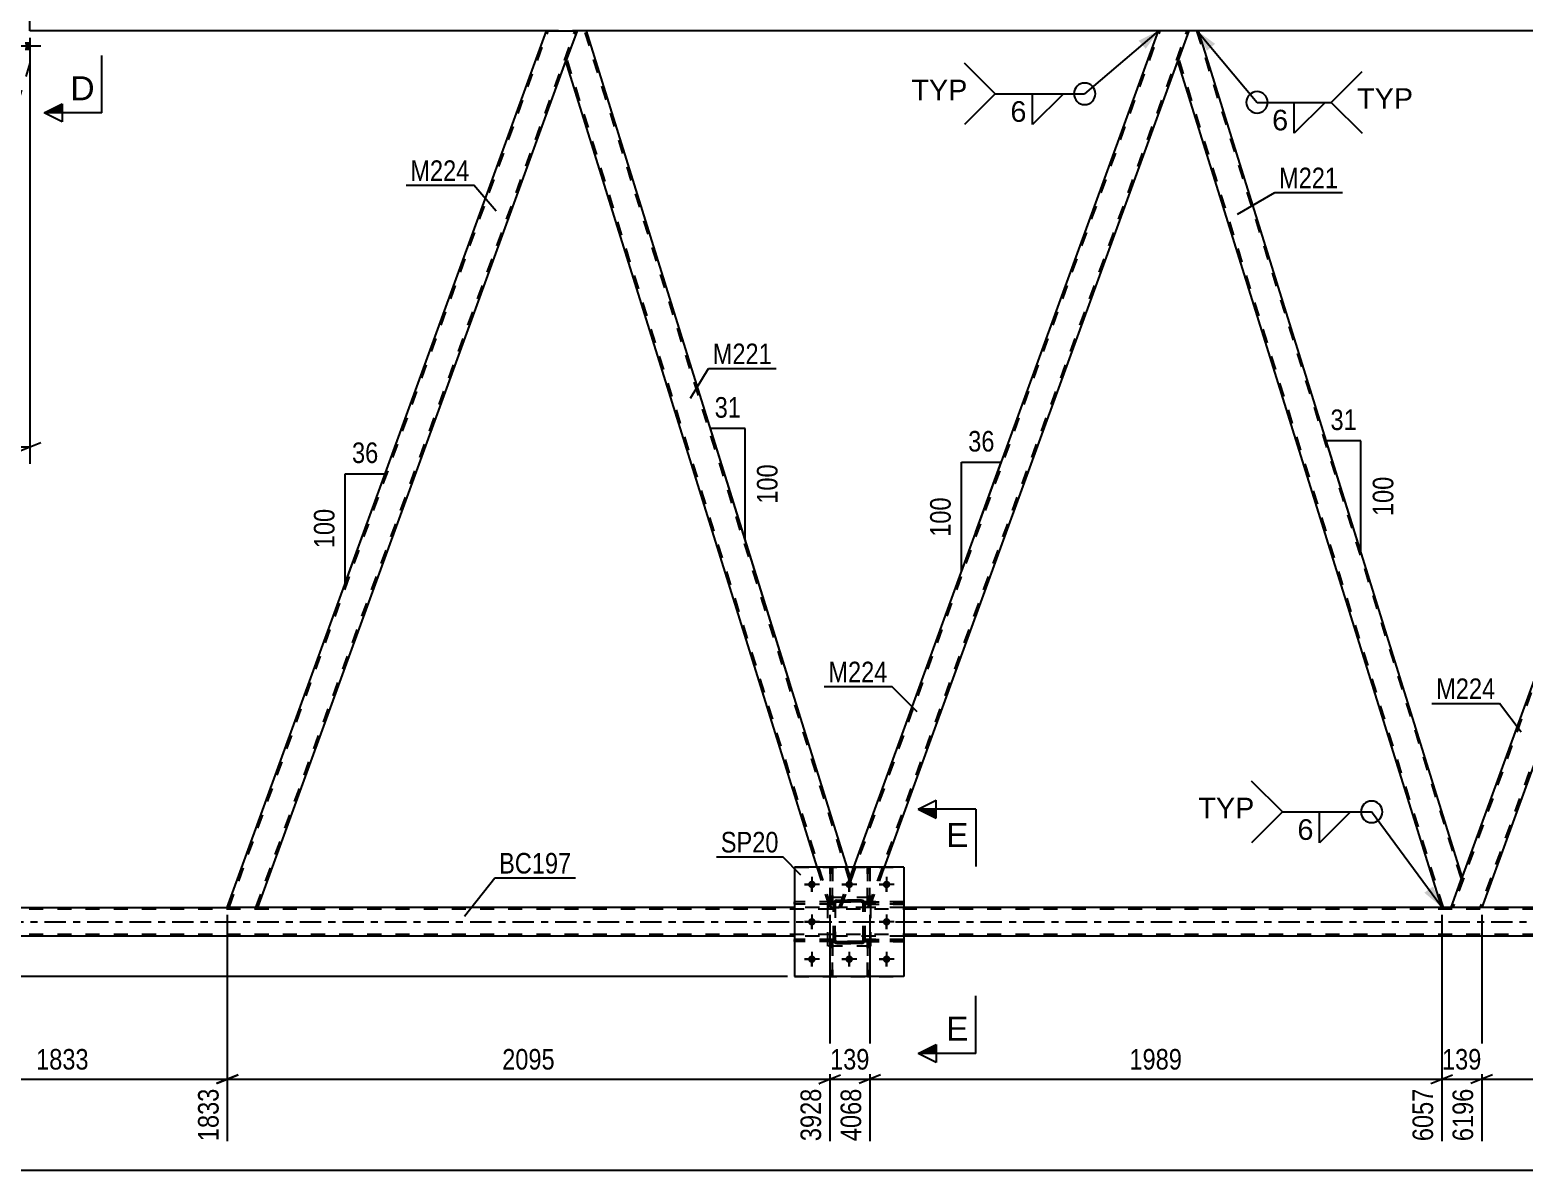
# Model space of a CAD drawing. Header units: millimetres. Extents: x 0 to 841, y 0 to 594.
# Drawn here: x 117 to 324.9, y 302.4 to 461.1 of the extents above; entities that cross this region are included whole.
import ezdxf

# ---------------------------------------------------------------- set-up
doc = ezdxf.new("R2010")
doc.units = ezdxf.units.MM
doc.linetypes.add('DXK_LINE_DOT2', pattern=[3.9198, 1.9599, -1.9599])
doc.linetypes.add('DXK_LINE_DOT3', pattern=[5.9187, 2.979, -0.9799, 0.9799, -0.9799])
doc.styles.add('Arial', font='ARIAL.TTF', dxfattribs={"height": 0.2})
doc.styles.add('Arial Narrow', font='ARIALN.TTF', dxfattribs={"height": 0.2})

# ---------------------------------------------------------------- blocks, each defined once
blk = doc.blocks.new('Part-318893340-3751 - 3734')
at = {"color": 7, "linetype": 'DXK_LINE_DOT2'}
for p, q in [((233.19, 334.23), (233.19, 334.55)), ((233.19, 334.55), (238.59, 334.55)), ((238.59, 334.23), (233.19, 334.23)), ((233.79, 334.23), (233.79, 334.55)), ((238.59, 334.55), (238.59, 334.23))]:
    blk.add_line(p, q, dxfattribs=at)
blk = doc.blocks.new('Bolt-318893340-3743 - 3734')
at = {"linetype": 'Continuous'}
for points in [[(117.01, 466.64), (117.01, 467.52), (116.37, 467.52), (116.37, 466.64)], [(117.01, 466.64), (117.01, 467.52), (116.37, 467.52), (116.37, 466.64)], [(117.01, 466.64), (117.01, 467.52), (116.37, 467.52), (116.37, 466.64)], [(117.01, 462.54), (117.01, 463.42), (116.37, 463.42), (116.37, 462.54)], [(117.01, 462.54), (117.01, 463.42), (116.37, 463.42), (116.37, 462.54)], [(117.01, 458.44), (117.01, 459.32), (116.37, 459.32), (116.37, 458.44)], [(117.01, 458.44), (117.01, 459.32), (116.37, 459.32), (116.37, 458.44)], [(117.01, 458.44), (117.01, 459.32), (116.37, 459.32), (116.37, 458.44)]]:
    blk.add_hatch(color=1, dxfattribs=at).paths.add_polyline_path(points)
at = {"color": 1, "linetype": 'Continuous'}
for p, q in [((115.21, 467.08), (118.53, 467.08)), ((115.21, 467.08), (118.53, 467.08)), ((115.21, 467.08), (118.53, 467.08)), ((116.37, 467.52), (117.01, 467.52)), ((116.37, 467.52), (117.01, 467.52)), ((116.37, 467.52), (117.01, 467.52)), ((116.37, 466.64), (117.01, 466.64)), ((116.37, 466.64), (117.01, 466.64)), ((116.37, 466.64), (117.01, 466.64)), ((115.21, 462.98), (118.53, 462.98)), ((115.21, 462.98), (118.53, 462.98)), ((116.37, 463.42), (117.01, 463.42)), ((116.37, 463.42), (117.01, 463.42)), ((116.37, 462.54), (117.01, 462.54)), ((116.37, 462.54), (117.01, 462.54)), ((115.21, 458.88), (118.53, 458.88)), ((115.21, 458.88), (118.53, 458.88)), ((115.21, 458.88), (118.53, 458.88)), ((116.37, 459.32), (117.01, 459.32)), ((116.37, 459.32), (117.01, 459.32)), ((116.37, 459.32), (117.01, 459.32)), ((116.37, 458.44), (117.01, 458.44)), ((116.37, 458.44), (117.01, 458.44)), ((116.37, 458.44), (117.01, 458.44))]:
    blk.add_line(p, q, dxfattribs=at)
blk = doc.blocks.new('Part-318893340-3856 - 3734')
at = {"color": 7, "linetype": 'DXK_LINE_DOT2'}
for p, q in [((117.01, 460.98), (117.01, 464.98)), ((194.44, 460.98), (188.86, 460.98)), ((279.57, 460.98), (274, 460.98))]:
    blk.add_line(p, q, dxfattribs=at)
at = {"color": 2, "linetype": 'Continuous'}
for p, q in [((188.86, 460.98), (117.01, 460.98)), ((274, 460.98), (194.44, 460.98)), ((359.13, 460.98), (279.57, 460.98))]:
    blk.add_line(p, q, dxfattribs=at)
blk = doc.blocks.new('Part-318893340-3807 - 3734')
at = {"color": 7, "linetype": 'DXK_LINE_DOT2'}
for p, q in [((238.59, 334.55), (233.19, 334.55)), ((233.19, 334.55), (233.19, 334.23)), ((233.19, 334.23), (238.59, 334.23)), ((233.79, 334.23), (233.79, 334.55)), ((238.59, 334.23), (238.59, 334.55))]:
    blk.add_line(p, q, dxfattribs=at)
blk = doc.blocks.new('Part-318893340-3810 - 3734')
at = {"color": 7, "linetype": 'DXK_LINE_DOT2'}
for p, q in [((228.79, 339.75), (223.39, 339.75)), ((223.39, 339.75), (223.39, 339.43)), ((228.79, 339.43), (223.39, 339.43)), ((228.19, 339.43), (228.19, 339.75)), ((228.79, 339.43), (228.79, 339.75))]:
    blk.add_line(p, q, dxfattribs=at)
blk = doc.blocks.new('Part-318893340-3816 - 3734')
at = {"color": 7, "linetype": 'DXK_LINE_DOT2'}
for p, q in [((238.59, 339.75), (233.19, 339.75)), ((233.19, 339.75), (233.19, 339.43)), ((233.19, 339.43), (238.59, 339.43)), ((233.79, 339.43), (233.79, 339.75)), ((238.59, 339.43), (238.59, 339.75))]:
    blk.add_line(p, q, dxfattribs=at)
blk = doc.blocks.new('Part-318893340-3752 - 3734')
at = {"color": 7, "linetype": 'DXK_LINE_DOT2'}
for p, q in [((228.79, 339.75), (223.39, 339.75)), ((223.39, 339.43), (223.39, 339.75)), ((228.79, 339.43), (223.39, 339.43)), ((228.19, 339.43), (228.19, 339.75)), ((228.79, 339.75), (228.79, 339.43))]:
    blk.add_line(p, q, dxfattribs=at)
blk = doc.blocks.new('Part-318893340-3753 - 3734')
at = {"color": 7, "linetype": 'DXK_LINE_DOT2'}
for p, q in [((228.79, 334.55), (223.39, 334.55)), ((223.39, 334.23), (223.39, 334.55)), ((228.79, 334.23), (223.39, 334.23)), ((228.19, 334.23), (228.19, 334.55)), ((228.79, 334.55), (228.79, 334.23))]:
    blk.add_line(p, q, dxfattribs=at)
blk = doc.blocks.new('Bolt-318893340-3758 - 3734')
at = {"linetype": 'Continuous'}
for points in [[(226.31, 342.19, -1), (225.27, 342.19, -1)], [(231.51, 342.19, -1), (230.47, 342.19, -1)], [(236.71, 342.19, -1), (235.67, 342.19, -1)], [(226.31, 336.99, -1), (225.27, 336.99, -1)], [(236.71, 336.99, -1), (235.67, 336.99, -1)], [(226.31, 331.79, -1), (225.27, 331.79, -1)], [(231.51, 331.79, -1), (230.47, 331.79, -1)], [(236.71, 331.79, -1), (235.67, 331.79, -1)]]:
    blk.add_hatch(color=1, dxfattribs=at).paths.add_polyline_path(points)
at = {"color": 1, "linetype": 'Continuous'}
for p, q in [((225.79, 343.23), (225.79, 341.15)), ((230.99, 343.23), (230.99, 341.15)), ((236.19, 343.23), (236.19, 341.15)), ((226.83, 342.19), (224.75, 342.19)), ((232.03, 342.19), (229.95, 342.19)), ((237.23, 342.19), (235.15, 342.19)), ((226.83, 336.99), (224.75, 336.99)), ((225.79, 338.03), (225.79, 335.95)), ((237.23, 336.99), (235.15, 336.99)), ((236.19, 338.03), (236.19, 335.95)), ((225.79, 332.83), (225.79, 330.75)), ((230.99, 332.83), (230.99, 330.75)), ((236.19, 332.83), (236.19, 330.75)), ((226.83, 331.79), (224.75, 331.79)), ((232.03, 331.79), (229.95, 331.79)), ((237.23, 331.79), (235.15, 331.79))]:
    blk.add_line(p, q, dxfattribs=at)
blk = doc.blocks.new('Bolt-318893340-3759 - 3734')
at = {"color": 1, "linetype": 'Continuous'}
for p, q in [((225.79, 343.23), (225.79, 342.53)), ((230.99, 343.23), (230.99, 342.53)), ((236.19, 343.23), (236.19, 342.53)), ((224.75, 342.19), (225.44, 342.19)), ((225.79, 341.15), (225.79, 341.84)), ((226.83, 342.19), (226.14, 342.19)), ((229.95, 342.19), (230.64, 342.19)), ((230.99, 341.15), (230.99, 341.84)), ((232.03, 342.19), (231.34, 342.19)), ((235.15, 342.19), (235.84, 342.19)), ((236.19, 341.15), (236.19, 341.84)), ((237.23, 342.19), (236.54, 342.19)), ((224.75, 336.99), (225.44, 336.99)), ((225.79, 338.03), (225.79, 337.33)), ((226.83, 336.99), (226.14, 336.99)), ((235.15, 336.99), (235.84, 336.99)), ((236.19, 338.03), (236.19, 337.33)), ((237.23, 336.99), (236.54, 336.99)), ((225.79, 335.95), (225.79, 336.64)), ((236.19, 335.95), (236.19, 336.64)), ((225.79, 332.83), (225.79, 332.13)), ((230.99, 332.83), (230.99, 332.13)), ((236.19, 332.83), (236.19, 332.13)), ((224.75, 331.79), (225.44, 331.79)), ((225.79, 330.75), (225.79, 331.44)), ((226.83, 331.79), (226.14, 331.79)), ((229.95, 331.79), (230.64, 331.79)), ((230.99, 330.75), (230.99, 331.44)), ((232.03, 331.79), (231.34, 331.79)), ((235.15, 331.79), (235.84, 331.79)), ((236.19, 330.75), (236.19, 331.44)), ((237.23, 331.79), (236.54, 331.79))]:
    blk.add_line(p, q, dxfattribs=at)
blk = doc.blocks.new('Part-318893340-3764 - 3734')
at = {"color": 7, "linetype": 'DXK_LINE_DOT2'}
for p, q in [((228.79, 339.51), (228.83, 339.69)), ((228.83, 339.69), (228.79, 339.51)), ((228.79, 334.47), (228.79, 339.51)), ((228.79, 339.51), (228.79, 339.51)), ((228.79, 334.47), (228.79, 339.51)), ((229.03, 339.51), (229.05, 339.6)), ((229.05, 339.6), (229.03, 339.51)), ((229.03, 334.47), (229.03, 339.51)), ((229.03, 339.51), (229.03, 339.51)), ((229.03, 339.51), (229.03, 334.47)), ((229.05, 339.6), (229.1, 339.68)), ((229.1, 339.68), (229.05, 339.6)), ((229.09, 339.95), (229.27, 339.99)), ((229.27, 339.99), (229.09, 339.95)), ((229.1, 339.68), (229.18, 339.73)), ((229.18, 339.73), (229.1, 339.68)), ((229.18, 339.73), (229.27, 339.75)), ((229.27, 339.75), (229.18, 339.73)), ((229.27, 339.99), (232.71, 339.99)), ((229.27, 339.99), (229.27, 339.99)), ((229.27, 339.99), (232.71, 339.99)), ((229.27, 339.75), (232.71, 339.75)), ((229.27, 339.75), (229.27, 339.75)), ((229.27, 339.75), (232.71, 339.75)), ((232.71, 339.99), (232.71, 339.99)), ((232.71, 339.99), (232.9, 339.95)), ((232.9, 339.95), (232.71, 339.99)), ((232.71, 339.75), (232.71, 339.75)), ((232.71, 339.75), (232.8, 339.73)), ((232.88, 339.68), (232.8, 339.73)), ((232.88, 339.68), (232.93, 339.6)), ((232.93, 339.6), (232.95, 339.51)), ((232.93, 339.6), (232.95, 339.51)), ((232.95, 334.47), (232.95, 339.51)), ((232.95, 339.51), (232.95, 339.51)), ((232.95, 334.47), (232.95, 339.51)), ((233.16, 339.69), (233.19, 339.51)), ((233.19, 339.51), (233.16, 339.69)), ((233.19, 334.47), (233.19, 339.51)), ((233.19, 339.51), (233.19, 339.51)), ((233.19, 334.47), (233.19, 339.51)), ((228.79, 334.47), (228.79, 334.47)), ((228.83, 334.28), (228.79, 334.47)), ((228.79, 334.47), (228.83, 334.28)), ((229.03, 334.47), (229.03, 334.47)), ((229.05, 334.37), (229.03, 334.47)), ((229.05, 334.37), (229.03, 334.47)), ((229.1, 334.3), (229.05, 334.37)), ((229.27, 333.99), (229.09, 334.02)), ((229.09, 334.02), (229.27, 333.99)), ((229.18, 334.24), (229.1, 334.3)), ((229.27, 334.23), (229.18, 334.24)), ((229.27, 334.23), (232.71, 334.23)), ((229.27, 334.23), (229.27, 334.23)), ((229.27, 334.23), (232.71, 334.23)), ((229.27, 333.99), (232.71, 333.99)), ((229.27, 333.99), (229.27, 333.99)), ((232.71, 333.99), (229.27, 333.99)), ((232.8, 334.24), (232.71, 334.23)), ((232.71, 334.23), (232.8, 334.24)), ((232.71, 334.23), (232.71, 334.23)), ((232.9, 334.02), (232.71, 333.99)), ((232.71, 333.99), (232.9, 334.02)), ((232.71, 333.99), (232.71, 333.99)), ((232.88, 334.3), (232.8, 334.24)), ((232.8, 334.24), (232.88, 334.3)), ((232.93, 334.37), (232.88, 334.3)), ((232.88, 334.3), (232.93, 334.37)), ((232.95, 334.47), (232.93, 334.37)), ((232.93, 334.37), (232.95, 334.47)), ((232.95, 334.47), (232.95, 334.47)), ((233.19, 334.47), (233.16, 334.28)), ((233.16, 334.28), (233.19, 334.47)), ((233.19, 334.47), (233.19, 334.47))]:
    blk.add_line(p, q, dxfattribs=at)
at = {"color": 7, "linetype": 'DXK_LINE_DOT3'}
blk.add_line((230.99, 336.99), (230.99, 336.99), dxfattribs=at)
at = {"color": 7, "linetype": 'DXK_LINE_DOT2'}
for centre, start, end in [((229.27, 339.51), 112.5, 157.5), ((229.27, 339.51), 112.5, 157.5), ((232.71, 339.51), 22.5, 67.5), ((232.71, 339.51), 22.5, 67.5), ((229.27, 334.47), 202.5, 247.5), ((229.27, 334.47), 202.5, 247.5), ((232.71, 334.47), 292.5, 337.5), ((232.71, 334.47), 292.5, 337.5)]:
    blk.add_arc(centre, 0.48, start, end, dxfattribs=at)
blk = doc.blocks.new('Part-318893340-3765 - 3734')
at = {"color": 7, "linetype": 'DXK_LINE_DOT2'}
for p, q in [((233.99, 340.39), (227.99, 340.39)), ((227.99, 333.59), (227.99, 340.39)), ((233.99, 333.59), (233.99, 340.39)), ((233.99, 333.59), (227.99, 333.59))]:
    blk.add_line(p, q, dxfattribs=at)
blk = doc.blocks.new('Part-318893340-3766 - 3734')
at = {"color": 7, "linetype": 'DXK_LINE_DOT2'}
for p, q in [((233.19, 339.43), (233.19, 339.75)), ((233.19, 339.75), (238.59, 339.75)), ((238.59, 339.43), (233.19, 339.43)), ((233.79, 339.43), (233.79, 339.75)), ((238.59, 339.75), (238.59, 339.43))]:
    blk.add_line(p, q, dxfattribs=at)
blk = doc.blocks.new('Part-318893340-3798 - 3734')
at = {"color": 7, "linetype": 'DXK_LINE_DOT2'}
for p, q in [((228.35, 339.74), (228.35, 344.59)), ((228.35, 344.59), (228.67, 344.59)), ((228.67, 344.59), (228.67, 339.74)), ((228.35, 340.34), (228.67, 340.34)), ((228.67, 339.74), (228.35, 339.74))]:
    blk.add_line(p, q, dxfattribs=at)
blk = doc.blocks.new('Part-318893340-3801 - 3734')
at = {"color": 7, "linetype": 'DXK_LINE_DOT2'}
for p, q in [((233.55, 329.39), (233.54, 334.22)), ((233.54, 334.22), (233.86, 334.22)), ((233.54, 333.62), (233.86, 333.62)), ((233.86, 334.22), (233.87, 329.39)), ((233.87, 329.39), (233.55, 329.39))]:
    blk.add_line(p, q, dxfattribs=at)
blk = doc.blocks.new('Part-318893340-3804 - 3734')
at = {"color": 7, "linetype": 'DXK_LINE_DOT2'}
for p, q in [((228.35, 329.39), (228.35, 334.22)), ((228.35, 334.22), (228.67, 334.22)), ((228.35, 333.62), (228.67, 333.62)), ((228.67, 334.22), (228.67, 329.39)), ((228.67, 329.39), (228.35, 329.39))]:
    blk.add_line(p, q, dxfattribs=at)
blk = doc.blocks.new('Part-318893340-3851 - 3734')
at = {"color": 7, "linetype": 'DXK_LINE_DOT2'}
for p, q in [((359.39, 460.98), (314.98, 338.98)), ((363.13, 460.98), (318.73, 338.98)), ((363.39, 460.98), (361.84, 456.73)), ((316.27, 343.23), (314.73, 338.98)), ((318.47, 338.98), (318.83, 338.98))]:
    blk.add_line(p, q, dxfattribs=at)
at = {"color": 2, "linetype": 'Continuous'}
for p, q in [((359.13, 460.98), (316.27, 343.23)), ((359.13, 460.98), (362.88, 460.98)), ((362.88, 460.98), (363.39, 460.98)), ((361.84, 456.73), (318.98, 338.98)), ((318.47, 338.98), (314.73, 338.98)), ((318.94, 338.98), (318.47, 338.98)), ((318.98, 338.98), (318.94, 338.98))]:
    blk.add_line(p, q, dxfattribs=at)
blk = doc.blocks.new('Part-318893340-3882 - 3734')
at = {"color": 7, "linetype": 'DXK_LINE_DOT2'}
for p, q in [((228.79, 334.55), (223.39, 334.55)), ((223.39, 334.55), (223.39, 334.23)), ((228.79, 334.23), (223.39, 334.23)), ((228.19, 334.23), (228.19, 334.55)), ((228.79, 334.23), (228.79, 334.55))]:
    blk.add_line(p, q, dxfattribs=at)
blk = doc.blocks.new('Part-318893340-3887 - 3734')
at = {"color": 2, "linetype": 'Continuous'}
for p, q in [((238.59, 344.59), (223.39, 344.59)), ((223.39, 344.59), (223.39, 329.39)), ((238.59, 344.59), (238.59, 329.39)), ((238.59, 329.39), (223.39, 329.39))]:
    blk.add_line(p, q, dxfattribs=at)
blk = doc.blocks.new('Part-318893340-3890 - 3734')
at = {"color": 7, "linetype": 'DXK_LINE_DOT2'}
for p, q in [((233.55, 339.74), (233.55, 344.59)), ((233.55, 344.59), (233.87, 344.59)), ((233.87, 344.59), (233.87, 339.74)), ((233.55, 340.34), (233.87, 340.34)), ((233.87, 339.74), (233.55, 339.74))]:
    blk.add_line(p, q, dxfattribs=at)
blk = doc.blocks.new('Part-318893340-3895 - 3734')
at = {"color": 7, "linetype": 'DXK_LINE_DOT2'}
for p, q in [((229.85, 338.98), (274.25, 460.98)), ((233.59, 338.98), (278, 460.98)), ((276.71, 456.73), (278.25, 460.98)), ((229.59, 338.98), (231.63, 344.59)), ((233.85, 338.98), (235.89, 344.59)), ((233.85, 338.98), (229.59, 338.98))]:
    blk.add_line(p, q, dxfattribs=at)
at = {"color": 2, "linetype": 'Continuous'}
for p, q in [((231.63, 344.59), (274, 460.98)), ((277.74, 460.98), (274, 460.98)), ((278.25, 460.98), (277.74, 460.98)), ((235.89, 344.59), (276.71, 456.73))]:
    blk.add_line(p, q, dxfattribs=at)
blk = doc.blocks.new('Part-318893340-3910 - 3734')
at = {"color": 7, "linetype": 'DXK_LINE_DOT2'}
for p, q in [((233.55, 344.59), (233.55, 339.74)), ((233.87, 344.59), (233.55, 344.59)), ((233.87, 339.74), (233.87, 344.59)), ((233.55, 340.34), (233.87, 340.34)), ((233.55, 339.74), (233.87, 339.74))]:
    blk.add_line(p, q, dxfattribs=at)
blk = doc.blocks.new('Part-318893340-3911 - 3734')
at = {"color": 7, "linetype": 'DXK_LINE_DOT2'}
for p, q in [((228.35, 344.59), (228.35, 339.74)), ((228.67, 344.59), (228.35, 344.59)), ((228.67, 339.74), (228.67, 344.59)), ((228.35, 340.34), (228.67, 340.34)), ((228.35, 339.74), (228.67, 339.74))]:
    blk.add_line(p, q, dxfattribs=at)
blk = doc.blocks.new('Part-318893340-3913 - 3734')
at = {"color": 7, "linetype": 'DXK_LINE_DOT2'}
for p, q in [((223.39, 344.59), (238.59, 344.59)), ((223.39, 344.59), (223.39, 329.39)), ((238.59, 344.59), (238.59, 329.39)), ((223.39, 329.39), (238.59, 329.39))]:
    blk.add_line(p, q, dxfattribs=at)
blk = doc.blocks.new('Part-318893340-3923 - 3734')
at = {"color": 2, "linetype": 'Continuous'}
for p, q in [((278.25, 460.98), (276.71, 456.73)), ((279.57, 460.98), (278.25, 460.98)), ((316.27, 343.23), (279.57, 460.98)), ((313.41, 338.98), (276.71, 456.73)), ((314.73, 338.98), (316.27, 343.23)), ((313.41, 338.98), (314.73, 338.98))]:
    blk.add_line(p, q, dxfattribs=at)
at = {"color": 7, "linetype": 'DXK_LINE_DOT2'}
for p, q in [((279.32, 460.98), (316.14, 342.86)), ((276.71, 456.73), (276.71, 456.73)), ((313.66, 338.98), (276.84, 457.1))]:
    blk.add_line(p, q, dxfattribs=at)
blk = doc.blocks.new('Part-318893340-3929 - 3734')
at = {"color": 7, "linetype": 'DXK_LINE_DOT2'}
for p, q in [((233.99, 340.39), (227.99, 340.39)), ((227.99, 333.59), (227.99, 340.39)), ((233.99, 333.59), (233.99, 340.39)), ((233.99, 333.59), (227.99, 333.59))]:
    blk.add_line(p, q, dxfattribs=at)
blk = doc.blocks.new('Part-318893340-3930 - 3734')
at = {"color": 7, "linetype": 'DXK_LINE_DOT2'}
for p, q in [((228.79, 339.51), (228.83, 339.69)), ((228.83, 339.69), (228.79, 339.51)), ((228.79, 334.47), (228.79, 339.51)), ((228.79, 339.51), (228.79, 339.51)), ((228.79, 334.47), (228.79, 339.51)), ((229.03, 339.51), (229.05, 339.6)), ((229.05, 339.6), (229.03, 339.51)), ((229.03, 334.47), (229.03, 339.51)), ((229.03, 339.51), (229.03, 339.51)), ((229.03, 339.51), (229.03, 334.47)), ((229.05, 339.6), (229.1, 339.68)), ((229.1, 339.68), (229.05, 339.6)), ((229.09, 339.95), (229.27, 339.99)), ((229.27, 339.99), (229.09, 339.95)), ((229.1, 339.68), (229.18, 339.73)), ((229.18, 339.73), (229.1, 339.68)), ((229.27, 339.75), (229.18, 339.73)), ((232.71, 339.99), (229.27, 339.99)), ((232.71, 339.75), (229.27, 339.75)), ((232.71, 339.99), (232.9, 339.95)), ((232.9, 339.95), (232.71, 339.99)), ((232.8, 339.73), (232.71, 339.75)), ((232.8, 339.73), (232.88, 339.68)), ((232.88, 339.68), (232.93, 339.6)), ((232.93, 339.6), (232.88, 339.68)), ((232.93, 339.6), (232.95, 339.51)), ((232.95, 339.51), (232.93, 339.6)), ((232.95, 334.47), (232.95, 339.51)), ((232.95, 339.51), (232.95, 339.51)), ((232.95, 334.47), (232.95, 339.51)), ((233.16, 339.69), (233.19, 339.51)), ((233.19, 339.51), (233.16, 339.69)), ((233.19, 334.47), (233.19, 339.51)), ((233.19, 339.51), (233.19, 339.51)), ((233.19, 334.47), (233.19, 339.51)), ((228.79, 334.47), (228.79, 334.47)), ((228.83, 334.28), (228.79, 334.47)), ((228.79, 334.47), (228.83, 334.28)), ((229.03, 334.47), (229.03, 334.47)), ((229.05, 334.37), (229.03, 334.47)), ((229.03, 334.47), (229.05, 334.37)), ((229.1, 334.3), (229.05, 334.37)), ((229.05, 334.37), (229.1, 334.3)), ((229.27, 333.99), (229.09, 334.02)), ((229.09, 334.02), (229.27, 333.99)), ((229.18, 334.24), (229.1, 334.3)), ((229.27, 334.23), (229.18, 334.24)), ((232.71, 334.23), (229.27, 334.23)), ((232.71, 333.99), (229.27, 333.99)), ((232.8, 334.24), (232.71, 334.23)), ((232.9, 334.02), (232.71, 333.99)), ((232.71, 333.99), (232.9, 334.02)), ((232.88, 334.3), (232.8, 334.24)), ((232.8, 334.24), (232.88, 334.3)), ((232.93, 334.37), (232.88, 334.3)), ((232.88, 334.3), (232.93, 334.37)), ((232.95, 334.47), (232.93, 334.37)), ((232.93, 334.37), (232.95, 334.47)), ((232.95, 334.47), (232.95, 334.47)), ((233.19, 334.47), (233.16, 334.28)), ((233.16, 334.28), (233.19, 334.47)), ((233.19, 334.47), (233.19, 334.47))]:
    blk.add_line(p, q, dxfattribs=at)
at = {"color": 7, "linetype": 'DXK_LINE_DOT3'}
blk.add_line((230.99, 336.99), (230.99, 336.99), dxfattribs=at)
at = {"color": 7, "linetype": 'DXK_LINE_DOT2'}
for centre, start, end in [((229.27, 339.51), 112.5, 157.5), ((229.27, 339.51), 112.5, 157.5), ((232.71, 339.51), 22.5, 67.5), ((232.71, 339.51), 22.5, 67.5), ((229.27, 334.47), 202.5, 247.5), ((229.27, 334.47), 202.5, 247.5), ((232.71, 334.47), 292.5, 337.5), ((232.71, 334.47), 292.5, 337.5)]:
    blk.add_arc(centre, 0.48, start, end, dxfattribs=at)
blk = doc.blocks.new('Part-318893340-3942 - 3734')
at = {"color": 2, "linetype": 'Continuous'}
for p, q in [((107.21, 338.98), (144.46, 338.98)), ((223.39, 338.98), (148.71, 338.98)), ((313.41, 338.98), (238.59, 338.98)), ((393.66, 338.98), (318.98, 338.98)), ((223.39, 334.98), (107.21, 334.98)), ((393.66, 334.98), (238.59, 334.98))]:
    blk.add_line(p, q, dxfattribs=at)
at = {"color": 7, "linetype": 'DXK_LINE_DOT2'}
for p, q in [((148.71, 338.98), (144.46, 338.98)), ((238.59, 338.98), (223.39, 338.98)), ((318.98, 338.98), (313.41, 338.98)), ((718.6, 338.74), (107.21, 338.74)), ((718.6, 335.22), (107.21, 335.22)), ((238.59, 334.98), (223.39, 334.98))]:
    blk.add_line(p, q, dxfattribs=at)
at = {"color": 7, "linetype": 'DXK_LINE_DOT3'}
blk.add_line((107.21, 336.98), (718.6, 336.98), dxfattribs=at)
blk = doc.blocks.new('Part-318893340-3964 - 3734')
at = {"color": 7, "linetype": 'DXK_LINE_DOT2'}
for p, q in [((233.86, 334.22), (233.54, 334.22)), ((233.54, 334.22), (233.55, 329.39)), ((233.54, 333.62), (233.86, 333.62)), ((233.87, 329.39), (233.86, 334.22)), ((233.55, 329.39), (233.87, 329.39))]:
    blk.add_line(p, q, dxfattribs=at)
blk = doc.blocks.new('Part-318893340-3965 - 3734')
at = {"color": 7, "linetype": 'DXK_LINE_DOT2'}
for p, q in [((228.67, 334.22), (228.35, 334.22)), ((228.35, 334.22), (228.35, 329.39)), ((228.35, 333.62), (228.67, 333.62)), ((228.67, 329.39), (228.67, 334.22)), ((228.35, 329.39), (228.67, 329.39))]:
    blk.add_line(p, q, dxfattribs=at)
blk = doc.blocks.new('Part-318893340-3978 - 3734')
at = {"color": 2, "linetype": 'Continuous'}
for p, q in [((193.12, 460.98), (191.57, 456.73)), ((194.44, 460.98), (193.12, 460.98)), ((230.72, 344.59), (194.44, 460.98)), ((226.53, 344.59), (191.57, 456.73))]:
    blk.add_line(p, q, dxfattribs=at)
at = {"color": 7, "linetype": 'DXK_LINE_DOT2'}
for p, q in [((231, 342.86), (194.18, 460.98)), ((191.57, 456.73), (191.57, 456.73)), ((228.52, 338.98), (191.71, 457.1)), ((228.27, 338.98), (226.53, 344.59)), ((229.59, 338.98), (231.14, 343.23)), ((231.14, 343.23), (230.72, 344.59)), ((228.27, 338.98), (229.59, 338.98))]:
    blk.add_line(p, q, dxfattribs=at)
blk = doc.blocks.new('Part-318893340-3983 - 3734')
at = {"color": 2, "linetype": 'Continuous'}
for p, q in [((144.46, 338.98), (188.86, 460.98)), ((188.86, 460.98), (192.61, 460.98)), ((193.12, 460.98), (192.61, 460.98)), ((148.71, 338.98), (191.57, 456.73)), ((148.2, 338.98), (144.46, 338.98)), ((148.68, 338.98), (148.2, 338.98)), ((148.71, 338.98), (148.68, 338.98))]:
    blk.add_line(p, q, dxfattribs=at)
at = {"color": 7, "linetype": 'DXK_LINE_DOT2'}
for p, q in [((144.71, 338.98), (189.12, 460.98)), ((148.46, 338.98), (192.86, 460.98)), ((191.57, 456.73), (193.12, 460.98)), ((148.2, 338.98), (148.56, 338.98))]:
    blk.add_line(p, q, dxfattribs=at)
blk = doc.blocks.new('AngleDimension-318893340-5004 - 3734')
at = {"color": 7, "linetype": 'Continuous'}
for p, q in [((246.6, 400.93), (252.14, 400.93)), ((246.6, 385.7), (252.14, 400.93)), ((246.6, 385.7), (246.6, 400.93)), ((248.62, 391.25), (252.14, 400.93))]:
    blk.add_line(p, q, dxfattribs=at)
at = {"color": 0}
for points in [[(251.8, 401.83), (251.8, 406.03), (246.94, 406.03), (246.94, 401.83)], [(245.7, 396.66), (241.5, 396.66), (241.5, 389.97), (245.7, 389.97)]]:
    blk.add_wipeout(points, dxfattribs=at)
at = {"color": 3, "style": 'Arial Narrow'}
blk.add_text('36', height=2.863, dxfattribs=at).set_placement((247.54, 402.43))
blk.add_text('100', height=2.863, rotation=90.0002, dxfattribs=at).set_placement((245.1, 390.57))
blk = doc.blocks.new('StraightDimension-318893340-4453 - 3734')
at = {"color": 7, "linetype": 'Continuous'}
for p, q in [((144.46, 337.98), (144.46, 306.47)), ((228.27, 337.98), (228.27, 306.47)), ((145.96, 315.68), (142.96, 314.48)), ((144.46, 315.08), (228.27, 315.08)), ((226.77, 314.48), (229.77, 315.68))]:
    blk.add_line(p, q, dxfattribs=at)
at = {"color": 0}
blk.add_wipeout([(190.62, 315.83), (190.62, 320.03), (182.11, 320.03), (182.11, 315.83)], dxfattribs=at)
at = {"color": 0, "linetype": 'Continuous'}
blk.add_wipeout([(227.67, 314.38), (223.47, 314.38), (223.47, 305.87), (227.67, 305.87)], dxfattribs=at)
at = {"color": 3, "style": 'Arial Narrow'}
blk.add_text('2095', height=2.863, dxfattribs=at).set_placement((182.71, 316.43))
at = {"color": 3, "linetype": 'Continuous', "style": 'Arial Narrow'}
blk.add_text('3928', height=2.863, rotation=90.0002, dxfattribs=at).set_placement((227.07, 306.47))
blk = doc.blocks.new('StraightDimension-318893340-4454 - 3734')
at = {"color": 7, "linetype": 'Continuous'}
for p, q in [((144.46, 337.98), (144.46, 306.47)), ((98.59, 329.48), (98.59, 311.95)), ((100.09, 315.68), (97.09, 314.48)), ((98.59, 315.08), (144.46, 315.08)), ((142.96, 314.48), (145.96, 315.68))]:
    blk.add_line(p, q, dxfattribs=at)
at = {"color": 0}
blk.add_wipeout([(125.78, 315.83), (125.78, 320.03), (117.27, 320.03), (117.27, 315.83)], dxfattribs=at)
at = {"color": 0, "linetype": 'Continuous'}
for points in [[(97.99, 314.38), (93.79, 314.38), (93.79, 311.35), (97.99, 311.35)], [(143.86, 314.38), (139.66, 314.38), (139.66, 305.87), (143.86, 305.87)]]:
    blk.add_wipeout(points, dxfattribs=at)
at = {"color": 3, "style": 'Arial Narrow'}
blk.add_text('1833', height=2.863, dxfattribs=at).set_placement((117.87, 316.43))
at = {"color": 3, "linetype": 'Continuous', "style": 'Arial Narrow'}
for s, height, p in [('0', 2.86, (97.39, 311.95)), ('1833', 2.863, (143.26, 306.47))]:
    blk.add_text(s, height=height, rotation=90.0002, dxfattribs=at).set_placement(p)
blk = doc.blocks.new('StraightDimension-318893340-4814 - 3734')
at = {"color": 7, "linetype": 'Continuous'}
for p, q in [((57, 471.81), (55.8, 474.81)), ((119.96, 473.31), (53.55, 473.31)), ((56.4, 329.39), (56.4, 473.31)), ((55.8, 330.89), (57, 327.89)), ((222.39, 329.39), (53.55, 329.39))]:
    blk.add_line(p, q, dxfattribs=at)
at = {"color": 0}
blk.add_wipeout([(55.65, 405.6), (51.45, 405.6), (51.45, 397.09), (55.65, 397.09)], dxfattribs=at)
at = {"color": 3, "style": 'Arial Narrow'}
blk.add_text('3598', height=2.863, rotation=90.0002, dxfattribs=at).set_placement((55.05, 397.69))
blk = doc.blocks.new('AngleDimension-318893340-4419 - 3734')
at = {"color": 7, "linetype": 'Continuous'}
for p, q in [((216.51, 405.64), (211.68, 405.64)), ((216.51, 390.18), (211.68, 405.64)), ((216.51, 390.18), (216.51, 405.64)), ((222.67, 370.39), (216.51, 390.18))]:
    blk.add_line(p, q, dxfattribs=at)
at = {"color": 0}
for points in [[(216.52, 406.54), (216.52, 410.74), (211.67, 410.74), (211.67, 406.54)], [(221.61, 401.25), (217.41, 401.25), (217.41, 394.57), (221.61, 394.57)]]:
    blk.add_wipeout(points, dxfattribs=at)
at = {"color": 3, "style": 'Arial Narrow'}
blk.add_text('31', height=2.863, dxfattribs=at).set_placement((212.27, 407.14))
blk.add_text('100', height=2.863, rotation=90.0002, dxfattribs=at).set_placement((221.01, 395.17))
blk = doc.blocks.new('StraightDimension-318893340-4430 - 3734')
at = {"color": 7, "linetype": 'Continuous'}
blk.add_line((97.95, 302.44), (763.58, 302.44), dxfattribs=at)
blk = doc.blocks.new('StraightDimension-318893340-4449 - 3734')
at = {"color": 7, "linetype": 'Continuous'}
for p, q in [((318.98, 337.98), (318.98, 306.47)), ((398.54, 337.98), (398.54, 306.47)), ((320.48, 315.68), (317.48, 314.48)), ((318.98, 315.08), (398.54, 315.08)), ((397.04, 314.48), (400.04, 315.68))]:
    blk.add_line(p, q, dxfattribs=at)
at = {"color": 0}
blk.add_wipeout([(363.02, 315.83), (363.02, 320.03), (354.51, 320.03), (354.51, 315.83)], dxfattribs=at)
at = {"color": 0, "linetype": 'Continuous'}
blk.add_wipeout([(397.94, 314.38), (393.74, 314.38), (393.74, 305.87), (397.94, 305.87)], dxfattribs=at)
at = {"color": 3, "style": 'Arial Narrow'}
blk.add_text('1989', height=2.863, dxfattribs=at).set_placement((355.11, 316.43))
at = {"color": 3, "linetype": 'Continuous', "style": 'Arial Narrow'}
blk.add_text('8185', height=2.863, rotation=90.0002, dxfattribs=at).set_placement((397.34, 306.47))
blk = doc.blocks.new('StraightDimension-318893340-4450 - 3734')
at = {"color": 7, "linetype": 'Continuous'}
for p, q in [((313.41, 337.98), (313.41, 306.47)), ((318.98, 337.98), (318.98, 306.47)), ((311.91, 314.48), (314.91, 315.68)), ((313.41, 315.08), (318.98, 315.08)), ((320.48, 315.68), (317.48, 314.48))]:
    blk.add_line(p, q, dxfattribs=at)
at = {"color": 0}
blk.add_wipeout([(319.54, 315.83), (319.54, 320.03), (312.85, 320.03), (312.85, 315.83)], dxfattribs=at)
at = {"color": 0, "linetype": 'Continuous'}
blk.add_wipeout([(318.38, 314.38), (314.18, 314.38), (314.18, 305.87), (318.38, 305.87)], dxfattribs=at)
at = {"color": 3, "style": 'Arial Narrow'}
blk.add_text('139', height=2.863, dxfattribs=at).set_placement((313.45, 316.43))
at = {"color": 3, "linetype": 'Continuous', "style": 'Arial Narrow'}
blk.add_text('6196', height=2.863, rotation=90.0002, dxfattribs=at).set_placement((317.78, 306.47))
blk = doc.blocks.new('StraightDimension-318893340-4451 - 3734')
at = {"color": 7, "linetype": 'Continuous'}
for p, q in [((233.85, 337.98), (233.85, 306.47)), ((313.41, 337.98), (313.41, 306.47)), ((235.35, 315.68), (232.35, 314.48)), ((233.85, 315.08), (313.41, 315.08)), ((311.91, 314.48), (314.91, 315.68))]:
    blk.add_line(p, q, dxfattribs=at)
at = {"color": 0}
blk.add_wipeout([(277.88, 315.83), (277.88, 320.03), (269.37, 320.03), (269.37, 315.83)], dxfattribs=at)
at = {"color": 0, "linetype": 'Continuous'}
blk.add_wipeout([(312.81, 314.38), (308.61, 314.38), (308.61, 305.87), (312.81, 305.87)], dxfattribs=at)
at = {"color": 3, "style": 'Arial Narrow'}
blk.add_text('1989', height=2.863, dxfattribs=at).set_placement((269.97, 316.43))
at = {"color": 3, "linetype": 'Continuous', "style": 'Arial Narrow'}
blk.add_text('6057', height=2.863, rotation=90.0002, dxfattribs=at).set_placement((312.21, 306.47))
blk = doc.blocks.new('StraightDimension-318893340-4452 - 3734')
at = {"color": 7, "linetype": 'Continuous'}
for p, q in [((228.27, 337.98), (228.27, 306.47)), ((233.85, 337.98), (233.85, 306.47)), ((226.77, 314.48), (229.77, 315.68)), ((228.27, 315.08), (233.85, 315.08)), ((235.35, 315.68), (232.35, 314.48))]:
    blk.add_line(p, q, dxfattribs=at)
at = {"color": 0}
blk.add_wipeout([(234.4, 315.83), (234.4, 320.03), (227.72, 320.03), (227.72, 315.83)], dxfattribs=at)
at = {"color": 0, "linetype": 'Continuous'}
blk.add_wipeout([(233.25, 314.38), (229.05, 314.38), (229.05, 305.87), (233.25, 305.87)], dxfattribs=at)
at = {"color": 3, "style": 'Arial Narrow'}
blk.add_text('139', height=2.863, dxfattribs=at).set_placement((228.32, 316.43))
at = {"color": 3, "linetype": 'Continuous', "style": 'Arial Narrow'}
blk.add_text('4068', height=2.863, rotation=90.0002, dxfattribs=at).set_placement((232.65, 306.47))
blk = doc.blocks.new('StraightDimension-318893340-4703 - 3734')
at = {"color": 7, "linetype": 'Continuous'}
for p, q in [((117.01, 459.98), (117.01, 400.7)), ((98.59, 339.98), (98.59, 405.95)), ((100.09, 403.7), (97.09, 402.5)), ((115.51, 402.5), (118.51, 403.7)), ((98.59, 403.1), (117.01, 403.1))]:
    blk.add_line(p, q, dxfattribs=at)
at = {"color": 0}
blk.add_wipeout([(112.05, 403.85), (112.05, 408.05), (103.54, 408.05), (103.54, 403.85)], dxfattribs=at)
at = {"color": 3, "style": 'Arial Narrow'}
blk.add_text('1147', height=2.863, dxfattribs=at).set_placement((104.14, 404.45))
blk = doc.blocks.new('AngleDimension-318893340-4990 - 3734')
at = {"color": 7, "linetype": 'Continuous'}
for p, q in [((160.88, 399.33), (166.42, 399.33)), ((160.88, 384.11), (166.42, 399.33)), ((160.88, 384.11), (160.88, 399.33)), ((161.04, 384.56), (160.88, 384.11))]:
    blk.add_line(p, q, dxfattribs=at)
at = {"color": 0}
for points in [[(166.08, 400.23), (166.08, 404.43), (161.22, 404.43), (161.22, 400.23)], [(159.98, 395.06), (155.78, 395.06), (155.78, 388.38), (159.98, 388.38)]]:
    blk.add_wipeout(points, dxfattribs=at)
at = {"color": 3, "style": 'Arial Narrow'}
blk.add_text('36', height=2.863, dxfattribs=at).set_placement((161.82, 400.83))
blk.add_text('100', height=2.863, rotation=90.0002, dxfattribs=at).set_placement((159.38, 388.98))
blk = doc.blocks.new('AngleDimension-318893340-5018 - 3734')
at = {"color": 7, "linetype": 'Continuous'}
for p, q in [((300.51, 393.81), (297.36, 403.92)), ((302.18, 403.92), (297.36, 403.92)), ((302.18, 388.46), (297.36, 403.92)), ((302.18, 388.46), (302.18, 403.92))]:
    blk.add_line(p, q, dxfattribs=at)
at = {"color": 0}
for points in [[(302.19, 404.82), (302.19, 409.02), (297.34, 409.02), (297.34, 404.82)], [(307.28, 399.53), (303.08, 399.53), (303.08, 392.85), (307.28, 392.85)]]:
    blk.add_wipeout(points, dxfattribs=at)
at = {"color": 3, "style": 'Arial Narrow'}
blk.add_text('31', height=2.863, dxfattribs=at).set_placement((297.94, 405.42))
blk.add_text('100', height=2.863, rotation=90.0002, dxfattribs=at).set_placement((306.68, 393.45))
blk = doc.blocks.new('WeldMark-318893340-5236 - 3734')
at = {"linetype": 'Continuous'}
blk.add_hatch(color=30, dxfattribs=at).paths.add_polyline_path([(271.25, 459.61), (274.02, 460.99), (272.23, 458.47)])
at = {"color": 30, "linetype": 'Continuous'}
blk.add_line((274.02, 460.99), (263.74, 452.21), dxfattribs=at)
at = {"color": 3, "linetype": 'Continuous'}
for q in [(247.03, 456.49), (247.03, 447.92)]:
    blk.add_line((251.31, 452.21), q, dxfattribs=at)
for start, end in [(90, 270), (270, 90)]:
    blk.add_arc((263.74, 452.21), 1.5, start, end, dxfattribs=at)
at = {"color": 0}
blk.add_wipeout([(255.84, 448.11), (255.84, 451.51), (253.21, 451.51), (253.21, 448.11)], dxfattribs=at)
at = {"color": 30, "linetype": 'Continuous'}
blk.add_line((251.31, 452.21), (263.74, 452.21), dxfattribs=at)
at = {"color": 3, "linetype": 'Continuous'}
for p, q in [((256.5, 452.21), (260.78, 452.21)), ((260.78, 452.21), (256.5, 447.92)), ((256.5, 447.92), (256.5, 452.21))]:
    blk.add_line(p, q, dxfattribs=at)
at = {"color": 3, "style": 'Arial'}
blk.add_text('6', height=2.87, dxfattribs=at).set_placement((253.41, 448.31))
at = {"color": 0, "linetype": 'Continuous'}
blk.add_wipeout([(247.41, 451.31), (247.41, 454.31), (239.64, 454.31), (239.64, 451.31)], dxfattribs=at)
blk.add_wipeout([(247.41, 451.31), (247.41, 454.31), (239.64, 454.31), (239.64, 451.31)], dxfattribs=at)
at = {"color": 3, "linetype": 'Continuous', "style": 'Arial'}
blk.add_text('TYP', height=2.865, dxfattribs=at).set_placement((239.64, 451.31))
blk = doc.blocks.new('Mark-318893340-3924 - 3734')
at = {"color": 0}
blk.add_wipeout([(111.22, 440.23), (111.22, 443.23), (103.18, 443.23), (103.18, 440.23)], dxfattribs=at)
blk.add_wipeout([(111.22, 440.23), (111.22, 443.23), (103.18, 443.23), (103.18, 440.23)], dxfattribs=at)
at = {"color": 30, "linetype": 'DXK_LINE_DOT2'}
for p in [(117.01, 456.48), (102.58, 439.63)]:
    blk.add_line(p, (111.82, 439.63), dxfattribs=at)
at = {"color": 3, "style": 'Arial Narrow'}
blk.add_text('SP19', height=2.863, dxfattribs=at).set_placement((103.18, 440.23))
blk = doc.blocks.new('SectionMark-318893340-5214 - 3734')
at = {"linetype": 'Continuous'}
for points in [[(243.09, 352.67), (243.09, 351.42), (240.59, 352.67)], [(243.09, 319.93), (243.09, 318.68), (240.59, 318.68)]]:
    blk.add_hatch(color=6, dxfattribs=at).paths.add_polyline_path(points)
at = {"color": 6, "linetype": 'Continuous'}
for p, q in [((240.59, 352.67), (243.09, 353.92)), ((243.09, 351.42), (243.09, 353.92)), ((248.59, 352.67), (240.59, 352.67)), ((240.59, 352.67), (243.09, 351.42)), ((240.59, 318.68), (243.09, 319.93)), ((248.59, 318.68), (240.59, 318.68)), ((243.09, 317.43), (240.59, 318.68)), ((243.09, 319.93), (243.09, 317.43))]:
    blk.add_line(p, q, dxfattribs=at)
at = {"color": 0, "linetype": 'Continuous'}
for points in [[(247.59, 347.42), (247.59, 350.92), (244.48, 350.92), (244.48, 347.42)], [(247.59, 320.43), (247.59, 323.93), (244.48, 323.93), (244.48, 320.43)]]:
    blk.add_wipeout(points, dxfattribs=at)
at = {"color": 6, "linetype": 'Continuous'}
for p, q in [((248.59, 352.67), (248.59, 344.67)), ((248.59, 318.68), (248.59, 326.68))]:
    blk.add_line(p, q, dxfattribs=at)
at = {"color": 3, "linetype": 'Continuous', "style": 'Arial'}
for p in [(244.48, 347.42), (244.48, 320.43)]:
    blk.add_text('E', height=3.34, dxfattribs=at).set_placement(p)
blk = doc.blocks.new('Mark-318893340-3883 - 3734')
at = {"color": 0}
blk.add_wipeout([(221.16, 346.64), (221.16, 349.64), (213.12, 349.64), (213.12, 346.64)], dxfattribs=at)
blk.add_wipeout([(221.16, 346.64), (221.16, 349.64), (213.12, 349.64), (213.12, 346.64)], dxfattribs=at)
at = {"color": 30, "linetype": 'Continuous'}
for p in [(212.52, 346.04), (224.27, 343.46)]:
    blk.add_line(p, (221.76, 346.04), dxfattribs=at)
at = {"color": 3, "style": 'Arial Narrow'}
blk.add_text('SP20', height=2.863, dxfattribs=at).set_placement((213.12, 346.64))
blk = doc.blocks.new('Mark-318893340-3938 - 3734')
at = {"color": 0}
blk.add_wipeout([(192.33, 343.71), (192.33, 346.71), (182.28, 346.71), (182.28, 343.71)], dxfattribs=at)
blk.add_wipeout([(192.33, 343.71), (192.33, 346.71), (182.28, 346.71), (182.28, 343.71)], dxfattribs=at)
at = {"color": 30, "linetype": 'Continuous'}
for p, q in [((177.48, 337.76), (181.68, 343.11)), ((181.68, 343.11), (192.93, 343.11))]:
    blk.add_line(p, q, dxfattribs=at)
at = {"color": 3, "style": 'Arial Narrow'}
blk.add_text('BC197', height=2.863, dxfattribs=at).set_placement((182.28, 343.71))
blk = doc.blocks.new('Mark-318893340-3974 - 3734')
at = {"color": 0}
blk.add_wipeout([(220.23, 414.59), (220.23, 417.59), (212, 417.59), (212, 414.59)], dxfattribs=at)
blk.add_wipeout([(220.23, 414.59), (220.23, 417.59), (212, 417.59), (212, 414.59)], dxfattribs=at)
at = {"color": 30, "linetype": 'Continuous'}
for p, q in [((208.89, 409.86), (211.4, 413.99)), ((211.4, 413.99), (220.83, 413.99))]:
    blk.add_line(p, q, dxfattribs=at)
at = {"color": 3, "style": 'Arial Narrow'}
blk.add_text('M221', height=2.863, dxfattribs=at).set_placement((212, 414.59))
blk = doc.blocks.new('Mark-318893340-3979 - 3734')
at = {"color": 0}
blk.add_wipeout([(178.16, 440.08), (178.16, 443.08), (169.93, 443.08), (169.93, 440.08)], dxfattribs=at)
blk.add_wipeout([(178.16, 440.08), (178.16, 443.08), (169.93, 443.08), (169.93, 440.08)], dxfattribs=at)
at = {"color": 30, "linetype": 'Continuous'}
for p in [(169.33, 439.48), (181.85, 435.87)]:
    blk.add_line(p, (178.76, 439.48), dxfattribs=at)
at = {"color": 3, "style": 'Arial Narrow'}
blk.add_text('M224', height=2.863, dxfattribs=at).set_placement((169.93, 440.08))
blk = doc.blocks.new('SectionMark-318893340-5212 - 3734')
at = {"linetype": 'Continuous'}
for points in [[(121.51, 485.07), (121.51, 483.82), (119.01, 485.07)], [(121.51, 450.81), (121.51, 449.56), (119.01, 449.56)]]:
    blk.add_hatch(color=6, dxfattribs=at).paths.add_polyline_path(points)
at = {"color": 6, "linetype": 'Continuous'}
for p, q in [((119.01, 485.07), (121.51, 486.32)), ((127.01, 485.07), (119.01, 485.07)), ((119.01, 485.07), (121.51, 483.82)), ((121.51, 483.82), (121.51, 486.32)), ((119.01, 449.56), (121.51, 450.81)), ((127.01, 449.56), (119.01, 449.56)), ((121.51, 448.31), (119.01, 449.56)), ((121.51, 450.81), (121.51, 448.31))]:
    blk.add_line(p, q, dxfattribs=at)
at = {"color": 0, "linetype": 'Continuous'}
for points in [[(126.01, 479.82), (126.01, 483.32), (122.64, 483.32), (122.64, 479.82)], [(126.01, 451.31), (126.01, 454.81), (122.64, 454.81), (122.64, 451.31)]]:
    blk.add_wipeout(points, dxfattribs=at)
at = {"color": 6, "linetype": 'Continuous'}
for p, q in [((127.01, 485.07), (127.01, 477.07)), ((127.01, 449.56), (127.01, 457.56))]:
    blk.add_line(p, q, dxfattribs=at)
at = {"color": 3, "linetype": 'Continuous', "style": 'Arial'}
for p in [(122.64, 479.82), (122.64, 451.31)]:
    blk.add_text('D', height=3.34, dxfattribs=at).set_placement(p)
blk = doc.blocks.new('Mark-318893340-15139 - 3734')
at = {"color": 0}
blk.add_wipeout([(299.01, 439.07), (299.01, 442.07), (290.78, 442.07), (290.78, 439.07)], dxfattribs=at)
blk.add_wipeout([(299.01, 439.07), (299.01, 442.07), (290.78, 442.07), (290.78, 439.07)], dxfattribs=at)
at = {"color": 30, "linetype": 'Continuous'}
for p, q in [((284.99, 435.47), (290.18, 438.47)), ((290.18, 438.47), (299.61, 438.47))]:
    blk.add_line(p, q, dxfattribs=at)
at = {"color": 3, "style": 'Arial Narrow'}
blk.add_text('M221', height=2.863, dxfattribs=at).set_placement((290.78, 439.07))
blk = doc.blocks.new('WeldMark-318893340-5249 - 3734')
at = {"linetype": 'Continuous'}
blk.add_hatch(color=30, dxfattribs=at).paths.add_polyline_path([(312.21, 341.92), (313.38, 339.06), (311, 341.03)])
at = {"color": 3, "linetype": 'Continuous'}
for q in [(286.95, 356.57), (286.95, 348)]:
    blk.add_line((291.24, 352.29), q, dxfattribs=at)
at = {"color": 30, "linetype": 'Continuous'}
blk.add_line((313.38, 339.06), (303.66, 352.29), dxfattribs=at)
at = {"color": 3, "linetype": 'Continuous'}
for start, end in [(90, 270), (270, 90)]:
    blk.add_arc((303.66, 352.29), 1.5, start, end, dxfattribs=at)
at = {"color": 0}
blk.add_wipeout([(295.76, 348.19), (295.76, 351.59), (293.14, 351.59), (293.14, 348.19)], dxfattribs=at)
at = {"color": 30, "linetype": 'Continuous'}
blk.add_line((291.24, 352.29), (303.66, 352.29), dxfattribs=at)
at = {"color": 3, "linetype": 'Continuous'}
for p, q in [((296.42, 352.29), (300.71, 352.29)), ((300.71, 352.29), (296.42, 348)), ((296.42, 348), (296.42, 352.29))]:
    blk.add_line(p, q, dxfattribs=at)
at = {"color": 3, "style": 'Arial'}
blk.add_text('6', height=2.87, dxfattribs=at).set_placement((293.34, 348.39))
at = {"color": 0, "linetype": 'Continuous'}
blk.add_wipeout([(287.34, 351.39), (287.34, 354.39), (279.56, 354.39), (279.56, 351.39)], dxfattribs=at)
blk.add_wipeout([(287.34, 351.39), (287.34, 354.39), (279.56, 354.39), (279.56, 351.39)], dxfattribs=at)
at = {"color": 3, "linetype": 'Continuous', "style": 'Arial'}
blk.add_text('TYP', height=2.865, dxfattribs=at).set_placement((279.56, 351.39))
blk = doc.blocks.new('WeldMark-318893340-5220 - 3734')
at = {"linetype": 'Continuous'}
blk.add_hatch(color=30, dxfattribs=at).paths.add_polyline_path([(280.74, 458.2), (279.39, 460.98), (281.89, 459.16)])
at = {"color": 30, "linetype": 'Continuous'}
blk.add_line((279.39, 460.98), (287.72, 451.02), dxfattribs=at)
at = {"color": 3, "linetype": 'Continuous'}
for q in [(302.33, 455.3), (302.33, 446.73)]:
    blk.add_line((298.04, 451.02), q, dxfattribs=at)
blk.add_arc((287.72, 451.02), 1.5, 90, 270, dxfattribs=at)
at = {"color": 0}
blk.add_wipeout([(292.24, 446.92), (292.24, 450.32), (289.62, 450.32), (289.62, 446.92)], dxfattribs=at)
at = {"color": 30, "linetype": 'Continuous'}
blk.add_line((287.72, 451.02), (298.04, 451.02), dxfattribs=at)
at = {"color": 3, "linetype": 'Continuous'}
for p, q in [((292.9, 451.02), (297.19, 451.02)), ((297.19, 451.02), (292.9, 446.73)), ((292.9, 446.73), (292.9, 451.02))]:
    blk.add_line(p, q, dxfattribs=at)
blk.add_arc((287.72, 451.02), 1.5, 270, 90, dxfattribs=at)
at = {"color": 3, "style": 'Arial'}
blk.add_text('6', height=2.87, dxfattribs=at).set_placement((289.82, 447.12))
at = {"color": 0, "linetype": 'Continuous'}
blk.add_wipeout([(309.42, 450.12), (309.42, 453.12), (301.64, 453.12), (301.64, 450.12)], dxfattribs=at)
blk.add_wipeout([(309.42, 450.12), (309.42, 453.12), (301.64, 453.12), (301.64, 450.12)], dxfattribs=at)
at = {"color": 3, "linetype": 'Continuous', "style": 'Arial'}
blk.add_text('TYP', height=2.865, dxfattribs=at).set_placement((301.64, 450.12))
blk = doc.blocks.new('Mark-318893340-15124 - 3734')
at = {"color": 0}
blk.add_wipeout([(320.86, 367.99), (320.86, 370.99), (312.64, 370.99), (312.64, 367.99)], dxfattribs=at)
blk.add_wipeout([(320.86, 367.99), (320.86, 370.99), (312.64, 370.99), (312.64, 367.99)], dxfattribs=at)
at = {"color": 30, "linetype": 'Continuous'}
for p in [(312.04, 367.39), (324.47, 363.39)]:
    blk.add_line(p, (321.46, 367.39), dxfattribs=at)
at = {"color": 3, "style": 'Arial Narrow'}
blk.add_text('M224', height=2.863, dxfattribs=at).set_placement((312.64, 367.99))
blk = doc.blocks.new('Mark-318893340-15130 - 3734')
at = {"color": 0}
blk.add_wipeout([(236.31, 370.32), (236.31, 373.32), (228.09, 373.32), (228.09, 370.32)], dxfattribs=at)
blk.add_wipeout([(236.31, 370.32), (236.31, 373.32), (228.09, 373.32), (228.09, 370.32)], dxfattribs=at)
at = {"color": 30, "linetype": 'Continuous'}
for p in [(227.49, 369.72), (240.45, 366.19)]:
    blk.add_line(p, (236.91, 369.72), dxfattribs=at)
at = {"color": 3, "style": 'Arial Narrow'}
blk.add_text('M224', height=2.863, dxfattribs=at).set_placement((228.09, 370.32))

msp = doc.modelspace()

# ---------------------------------------------------------------- block references
for name in ['Bolt-318893340-3743 - 3734', 'Part-318893340-3856 - 3734', 'Part-318893340-3983 - 3734', 'Part-318893340-3978 - 3734', 'Part-318893340-3895 - 3734', 'Part-318893340-3923 - 3734', 'Part-318893340-3851 - 3734', 'Part-318893340-3887 - 3734', 'Part-318893340-3913 - 3734', 'Bolt-318893340-3758 - 3734', 'Bolt-318893340-3759 - 3734', 'Part-318893340-3798 - 3734', 'Part-318893340-3911 - 3734', 'Part-318893340-3890 - 3734', 'Part-318893340-3910 - 3734', 'Part-318893340-3942 - 3734', 'Part-318893340-3810 - 3734', 'Part-318893340-3752 - 3734', 'Part-318893340-3765 - 3734', 'Part-318893340-3929 - 3734', 'Part-318893340-3764 - 3734', 'Part-318893340-3930 - 3734', 'Part-318893340-3816 - 3734', 'Part-318893340-3766 - 3734', 'Part-318893340-3753 - 3734', 'Part-318893340-3882 - 3734', 'Part-318893340-3804 - 3734', 'Part-318893340-3965 - 3734', 'Part-318893340-3751 - 3734', 'Part-318893340-3807 - 3734', 'Part-318893340-3801 - 3734', 'Part-318893340-3964 - 3734']:
    msp.add_blockref(name, (0, 0))

# ---------------------------------------------------------------- next in the draw order: block references
for name in ['AngleDimension-318893340-5004 - 3734', 'StraightDimension-318893340-4453 - 3734']:
    msp.add_blockref(name, (0, 0))

# ---------------------------------------------------------------- next in the draw order: block references
msp.add_blockref('StraightDimension-318893340-4454 - 3734', (0, 0))

# ---------------------------------------------------------------- next in the draw order: block references
msp.add_blockref('StraightDimension-318893340-4814 - 3734', (0, 0))

# ---------------------------------------------------------------- next in the draw order: block references
msp.add_blockref('AngleDimension-318893340-4419 - 3734', (0, 0))

# ---------------------------------------------------------------- next in the draw order: block references
msp.add_blockref('StraightDimension-318893340-4430 - 3734', (0, 0))

# ---------------------------------------------------------------- next in the draw order: block references
for name in ['StraightDimension-318893340-4703 - 3734', 'WeldMark-318893340-5236 - 3734', 'WeldMark-318893340-5220 - 3734', 'Mark-318893340-3979 - 3734', 'Mark-318893340-15139 - 3734', 'Mark-318893340-3974 - 3734', 'AngleDimension-318893340-5018 - 3734', 'AngleDimension-318893340-4990 - 3734', 'Mark-318893340-15130 - 3734', 'Mark-318893340-15124 - 3734', 'WeldMark-318893340-5249 - 3734', 'Mark-318893340-3883 - 3734', 'Mark-318893340-3938 - 3734', 'StraightDimension-318893340-4449 - 3734']:
    msp.add_blockref(name, (0, 0))

# ---------------------------------------------------------------- next in the draw order: block references
for name in ['SectionMark-318893340-5212 - 3734', 'Mark-318893340-3924 - 3734', 'StraightDimension-318893340-4450 - 3734']:
    msp.add_blockref(name, (0, 0))

# ---------------------------------------------------------------- next in the draw order: block references
msp.add_blockref('StraightDimension-318893340-4451 - 3734', (0, 0))

# ---------------------------------------------------------------- next in the draw order: block references
for name in ['SectionMark-318893340-5214 - 3734', 'StraightDimension-318893340-4452 - 3734']:
    msp.add_blockref(name, (0, 0))

doc.saveas('drawing.dxf')
